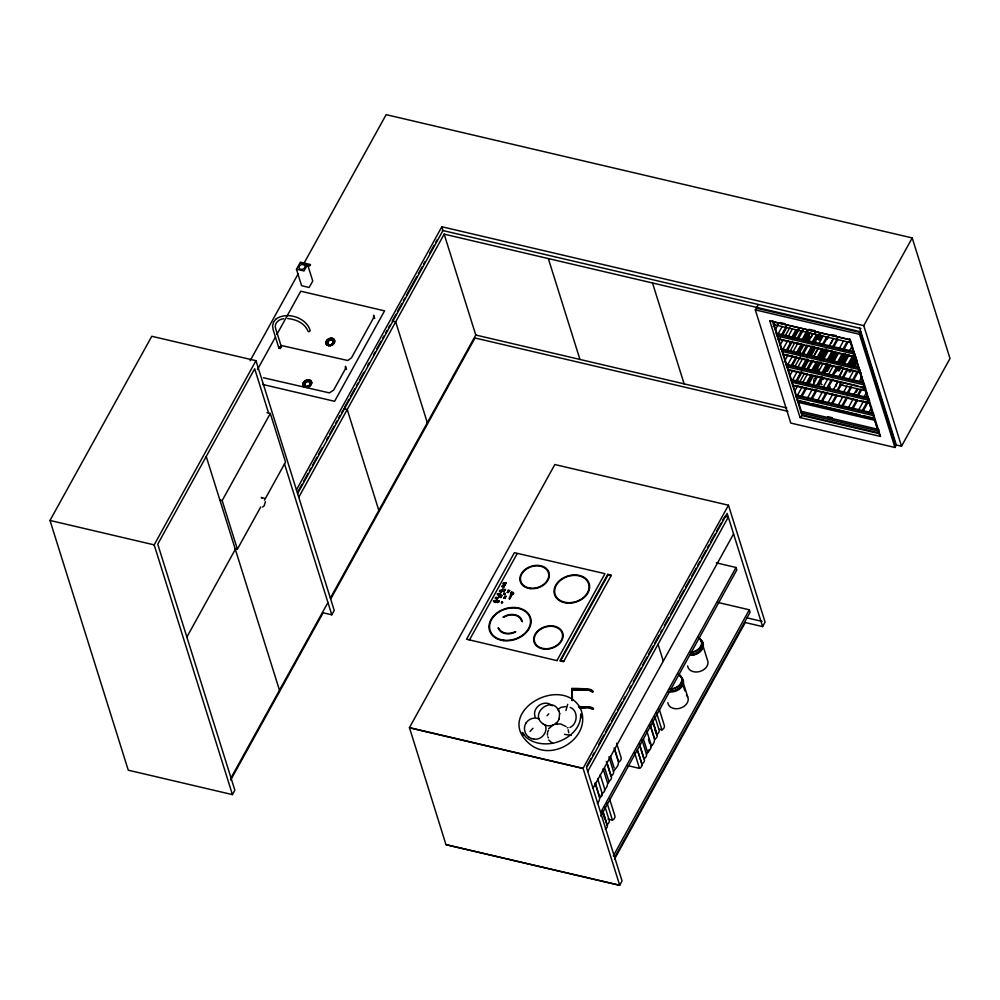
<?xml version="1.0" encoding="UTF-8"?>
<svg xmlns="http://www.w3.org/2000/svg" width="1000" height="1000" viewBox="0 0 1000 1000"><rect width="100%" height="100%" fill="white"/><g stroke="black" fill="none" stroke-linecap="round" stroke-linejoin="round"><path stroke-width="1.5" d="M571.9 693.55L572.163 688.512L572.062 700.462L571.962 697.825M572.362 700.537L572.263 693.838L572.225 694.875M572.325 699.175L572.325 699.987L571.975 699.25M571.888 691.438L571.9 691.663M571.975 695.763L572 699.1L572 697.537M572.013 699.862L572.25 696.888M603.088 768.725L607.663 783.337L607.225 785.812A11.875 8.925 -17.4 0 1 605.825 788.35L604.3 789.987M651.513 745.062L651.075 747.537A11.875 8.925 -17.4 0 1 649.675 750.075L646.45 754.212A5.062 3.8 -17.4 0 1 643.863 758.9L639.325 744.425M310.087 383.938L311.637 382.837M311.637 382.425L311.562 383.638L309.862 384.538M327.8 342.512L326.062 343.062L326.138 342.262L328.013 341.912L326.5 341.3L326.175 342.113M334.65 340.775L334.588 341.987L333.1 342.287L334.65 341.05C334.038 335.175 323.925 339.038 326.238 343.963L327.762 343.113L326.075 343.212M265.425 501.675L264.113 505.925L262.538 507.062M495.012 601.138L494.5 601.613L494.712 600.65M496.488 597.6L495.825 598.375M496.562 598.387L496.637 597.85M502.238 586.775L501.7 586.575M502.625 586.388L503.013 585.325L502.525 586.2M503.288 583.75L503.4 582.913M504.275 582.7L504.862 583.212L504.075 582.675M504.137 591.613L504.663 590.8M504.462 596.725L505.025 597.375M505.65 597.25L506 596.337M507.238 592.4L508.387 591.3M502.663 602.25L501.512 602.712L502.6 602.55L502.025 601.75M567.712 704.312L565.925 710.55M817.475 371.875L818.05 370.075A2.413 0.988 -76.8 0 1 818.925 369.225L819.412 369.462M824.7 373.587L824.85 372.863A2.688 1.1 -76.8 0 1 825.987 370.8L826.612 370.7A2.938 1.2 -76.8 0 1 827.05 371.325M835.9 386.45L836.938 382.525M300.675 263.363L309.5 265.963L310.15 265.287M559.675 713.625L558.95 719.312M273.45 322.362L272.575 325.863L273.1 329.562L278.9 348.062L280.212 348.562L281.413 346.9L275.637 328.5C273.988 324.062 277.95 319.275 283.65 318.775M500.363 595.775L501.887 595.225M501.613 596.3L502.1 595.525L501.262 595.138M508.6 592.3L508.75 591.6M831.112 343.5L833.4 338.575M840.013 375.925L842.3 370.988M808.913 338.2L808.713 338.812A2.562 1.05 -76.8 0 0 808.787 341.488M591.763 691.363L593.062 691.737A3.038 2.25 -1.1 0 0 592.75 691.025L592.562 690.588M311.537 383.387L311.2 384.6L309.488 385.112L311.125 384.75M334.562 341.75C333.675 344.9 329.137 346.875 326.562 344.513M511.188 593.987L513.4 593.538L511.838 592.587M548.587 728.787L553.312 724.812M578.6 706.612A84.537 45.075 -0.9 0 1 590.45 707.25A4.062 2.163 -0.9 0 1 591.525 707.425L593.05 708.213A3.038 1.613 -0.9 0 1 593.362 708.725L592.537 709.212L589.025 707.8A6.438 3.425 -0.9 0 0 585.938 707.788L579.987 707.975M268.65 413.312L254.688 368.775L157.75 544.175L234.862 790.225L232.438 794.613L128.262 770.188L50 520.45L151.788 336.275L255.963 360.7L334.225 610.438L331.8 614.812L323.113 612.788L230.688 780.025M300.012 262.887L296.525 269.2L304.025 270.963L306.812 265.912M250.138 360.75L298.225 273.738M304.237 262.85L386.15 114.65L912.212 237.95L950 358.512L901.525 446.213L896.325 444.988L859.7 328.125M232.438 794.613L154.175 544.875L255.963 360.7M257.5 369.513L275.413 337.113M276.9 334.412L300.775 291.212L384.575 310.85L334.588 401.3L262.762 384.462M308.113 266.238L312.762 281.075L309.113 287.462L301.613 285.7L296.438 269.25M235.188 548.663L237.387 549.175L222.162 500.588L270.312 413.462L267.013 412.7M186.863 637.062L235.325 549.362M237.387 549.175L260.712 506.987M264.475 500.175L285.538 462.062L270.312 413.462M296.438 489.875L441.85 226.762L863.75 325.65L901.525 446.213M297.512 492.388L301.988 484.3M303.488 481.6L307.962 473.5M309.45 470.8L310.938 468.1M312.438 465.4L316.9 457.312M318.4 454.613L322.125 447.863M326.6 439.775L328.088 437.075M329.588 434.375L334.062 426.275M335.55 423.575L337.038 420.875M338.525 418.175L340.025 415.487M341.512 412.788L343 410.087M344.5 407.388L348.975 399.288M350.462 396.587L354.938 388.5M356.425 385.8L357.925 383.1M359.412 380.4L363.888 372.3M367.612 365.562L369.1 362.863M373.575 354.762L375.075 352.062M376.562 349.363L381.037 341.275M382.525 338.575L384.012 335.875M385.513 333.175L387 330.475M388.488 327.775L389.988 325.087M395.962 314.275L392.225 321.037L395.688 321.85L427.312 422.725M397.45 311.562L401.938 303.45M403.438 300.75L404.925 298.038M406.425 295.338L416.887 276.4M418.387 273.688L422.125 266.925M423.612 264.225L425.112 261.512M429.6 253.4L434.087 245.287M435.575 242.587L437.075 239.875M297.6 493.562L443.013 230.45L441.85 226.762M298.75 497.25L444.162 234.15L860.85 331.812M231 777.925L327.938 602.513M330.363 598.125L475.775 335.025L444.162 234.15M330.825 598.837L474.988 337.987L787.938 411.337M495.163 598.237L495.5 597.487M503.525 583.112L504.387 583.475M502.537 585.462L502.05 586.1M496.3 597.5L495.75 598.725M497.675 601.975L497.35 602.55L497.887 602.025M498.25 601.525L497.675 600.7L499.188 601.163M504.275 589.85C507.562 589.038 501.863 590.45 505.175 590.2M498.15 601.712L499.1 600.988L497.962 602.038M500.637 596.825C498.85 596.862 503.25 597.375 499.513 597.275C498.913 596.7 502.225 598.362 500.775 596.962M498.625 602.175C495.838 601.862 497.013 603.15 498.537 601.987M504.312 593.162L505.412 593.562M504.538 594.113L504.888 594.05M501.912 601.775L501.375 602.737L502.275 602.725M505.487 598.038L503.5 598.138L505.337 598.1M508.7 590.9L508.125 590.075L509.637 590.538M504.45 597.812L505.312 598.562L504.825 597.913M508.625 590.875L509.688 590.65L508.413 590.825M510.438 595.825L511.1 594.625L511.962 594.837L511.312 596.025L510.438 595.825L511.3 596.013M512.737 592.888L511.413 594.05L512.288 594.25L511.725 593.95L513.075 592.8L512.212 592.6M510.613 595.862L511.138 595.988M509.338 598.5L509.613 599.087L510.275 597.888M510.163 597.025L510.438 597.6L511.087 596.4L510.225 596.2L510.513 597.112M509.438 599.05L509.4 597.688L510.275 597.9M445.988 844.663L619.688 885.212L583.062 768.337L409.45 727.638L445.988 844.663L619.612 885.35L622.05 880.938L586.575 767.75L727.15 513.425L762.613 626.6L745.25 622.537L614.513 859.087M557.125 660.212L604.95 573.675L514.388 552.675L466.575 639.212L557.275 660.7M755.312 309.875L756.275 308.125L860.45 332.537L895.913 445.725L894.95 447.475L790.775 423.062L755.312 309.875L859.475 334.3L894.95 447.475M756.675 307.4L758.175 304.688M773.225 326.538L774.7 323.85M775.362 329.637L778.325 324.275M777.688 334.625L782.138 326.575M781.263 335.462L786.45 326.075M778.787 340.575L780.263 337.887M782.487 333.862L783.975 331.188M782.4 335.4L786.85 327.35M780.175 345.025L783.15 339.663M785.375 335.637L789.825 327.587M787.913 337.025L792.362 328.975M782.513 350.012L787.7 340.625M791.488 337.863L795.938 329.812M792.625 337.8L797.075 329.738M786.087 350.863L791.275 341.463M793.5 337.438L797.95 329.387M789.538 345.225L791.025 342.55M795.475 334.487L798.438 329.125M787.225 350.788L792.412 341.388M793.9 338.713L799.087 329.312M784.262 361.763L787.975 355.05M790.2 351.025L794.65 342.975M796.875 338.938L801.325 330.887M798.138 339.425L803.325 330.025M792.725 352.413L797.925 343.025M787.325 365.4L792.525 356.012M802.45 338.925L806.9 330.863M802.85 340.188L807.3 332.137M796.312 353.25L801.5 343.862M803.725 339.837L808.175 331.775M797.45 353.188L801.9 345.125M804.125 341.1L808.575 333.05M791.65 364.9L796.1 356.85M797.588 354.162L802.775 344.775M805 340.75L809.45 332.688M791.4 365.988L792.875 363.3M799.55 351.225L803.263 344.513M806.225 339.137L809.938 332.438M792.05 366.175L796.5 358.125M798.725 354.1L803.913 344.7M806.137 340.675L810.588 332.625M808.35 341.812L812.8 333.762M789.825 375.8L792.788 370.438M795.013 366.413L800.212 357.013M801.688 354.325L806.888 344.938M811.338 336.887L812.812 334.2M802.95 354.812L808.15 345.412M797.55 367.8L802.75 358.413M811.938 342.663L816.388 334.6M813.075 342.587L817.525 334.538M792.15 380.788L797.35 371.4M806.538 355.65L811.725 346.25M816.175 338.2L818.4 334.175M807.675 355.575L812.862 346.188M817.312 338.125L819.538 334.1M801.125 368.638L806.325 359.25M808.55 355.225L813 347.163M817.45 339.113L819.675 335.087M802.275 368.575L807.463 359.175M809.688 355.15L814.137 347.1M818.587 339.05L820.812 335.012M795.725 381.637L800.925 372.238M803.15 368.212L807.6 360.163M809.825 356.138L814.275 348.075M818.725 340.025L820.95 336M798.438 377.35L801.413 371.975M806.6 362.587L808.088 359.9M810.312 355.875L814.025 349.162M728.475 505.225L582.987 768.487L409.363 727.788L554.85 464.538L728.475 505.225L765.1 622.1L762.613 626.6M796.875 381.562L802.062 372.163M804.287 368.137L808.737 360.087M810.962 356.062L815.413 348.013M819.862 339.963L822.087 335.925M819.325 342.875L823.025 336.163M586.538 766.525L591.062 758.325M592.575 755.588L594.087 752.862M598.625 744.65L603.913 735.075M605.425 732.35L609.963 724.137M611.462 721.413L616 713.2M617.513 710.475L622.05 702.262M623.562 699.538L625.075 696.787M629.6 688.6L631.125 685.85M633.375 681.762L640.95 668.075M642.45 665.362L646.988 657.138M648.487 654.412L653.037 646.2M654.538 643.475L659.075 635.262M660.588 632.537L662.1 629.788M664.375 625.688L668.9 617.487M670.4 614.775L677.975 601.075M679.475 598.362L684.025 590.138M685.512 587.425L690.062 579.2M691.562 576.487L696.112 568.263M697.613 565.55L699.887 561.425M701.388 558.713L705.938 550.475M707.425 547.775L708.962 545.013M710.45 542.3L715 534.075M716.5 531.362L721.05 523.138M722.537 520.425L724.075 517.663M813.175 357.2L818.363 347.812M794.65 391.188L797.613 385.825M799.1 383.137L804.287 373.75M806.513 369.712L811.7 360.325M813.925 356.3L818.375 348.25M808.512 368.85L812.962 360.8M822.15 345.05L826.6 337M823.3 344.988L827.75 336.925M587.725 771.475L728.3 517.112L724.812 516.325M803.112 381.85L807.562 373.8M816.75 358.05L821.95 348.65M827.138 339.25L828.625 336.575M817.9 357.975L822.35 349.925M797.712 394.837L802.163 386.788M811.35 371.037L816.55 361.637M818.775 357.612L823.225 349.562M812.5 370.962L817.688 361.575M819.175 358.888L824.362 349.487M805.95 384.025L811.15 374.637M812.625 371.95L817.825 362.55M820.05 358.525L825.238 349.137M807.087 383.963L811.538 375.9M813.775 371.875L818.962 362.488M821.188 358.462L826.375 349.062M800.55 397.025L805.75 387.625M807.225 384.938L812.425 375.55M814.65 371.525L819.837 362.125M822.062 358.1L826.513 350.05M828.8 346.613L833.25 338.562M801.688 396.95L806.137 388.9M808.363 384.875L813.562 375.475M815.788 371.45L820.975 362.05M822.463 359.375L827.65 349.975M823.4 359.6L828.587 350.213M818 372.587L823.188 363.2M832.375 347.45L837.575 338.05M833.512 347.375L837.962 339.325M812.6 385.588L817.788 376.188M826.975 360.438L832.175 351.05M828.112 360.375L832.562 352.312M807.2 398.575L812.387 389.188M821.575 373.438L826.762 364.038M828.988 360.012L833.45 351.962M593.013 788.263L733.575 533.925M822.712 373.363L827.913 363.963M830.138 359.938L834.587 351.887M816.175 386.425L821.363 377.025M825.075 370.312L828.037 364.95M830.263 360.925L834.725 352.875M817.312 386.35L822.513 376.962M826.213 370.25L829.188 364.875M831.413 360.85L835.863 352.8M810.775 399.412L815.962 390.025M818.188 386L819.675 383.312M826.35 371.238L830.062 364.525M831.538 361.838L836.737 352.438M772.975 320.875L802.463 414.975L800.062 417.575L769.775 320.925L850.188 339.775L880.475 436.425L800.062 417.575M839.025 349.012L843.475 340.95M811.912 399.35L817.113 389.95M827.487 371.163L830.462 365.788M832.688 361.763L837.138 353.713M833.625 362L838.075 353.95M828.225 374.988L833.413 365.6M842.6 349.85L847.05 341.788M843.737 349.775L848.188 341.725M822.825 387.975L828.012 378.587M837.2 362.837L841.65 354.787M838.337 362.762L842.788 354.712M817.425 400.975L822.613 391.575M831.8 375.825L836.988 366.438M839.212 362.413L843.662 354.35M832.938 375.763L838.138 366.362M839.613 363.675L844.812 354.288M599.837 797.613L602.362 793.612A4.737 3.562 -17.4 0 1 599.837 797.613L595.237 782.913M826.4 388.825L831.587 379.425M835.3 372.713L838.263 367.35M840.487 363.325L845.688 353.925M827.537 388.75L832.725 379.35M837.925 369.963L839.412 367.275M841.637 363.25L846.087 355.2M821 401.812L826.188 392.413M838.062 370.938L840.288 366.912M842.513 362.887L846.963 354.837M849.25 351.4L852.212 346.037M863.75 325.65L912.212 237.95M822.138 401.737L827.325 392.35M828.812 389.663L830.3 386.975M839.2 370.875L841.425 366.85M842.913 364.162L847.362 356.112M859.475 334.3L860.45 332.537M843.85 364.4L849.038 355M838.45 377.388L843.637 367.987M833.787 389.038L837.5 382.325M848.162 363.888L852.613 355.838M600.775 812.25L736.038 567.487L716.3 562.85M848.562 365.163L853.012 357.113M827.638 403.363L832.837 393.975M842.763 376.887L847.212 368.825M848.7 366.15L853.15 358.088M600.788 816.075L736.812 569.938L736.038 567.487M843.162 378.15L847.613 370.1M849.837 366.075L854.287 358.025M837.362 389.875L840.325 384.5M850.713 365.712L855.163 357.663M837.763 391.15L841.475 384.438M851.85 365.65L855.562 358.938M831.225 404.212L836.413 394.812M849.025 372L850.5 369.312M852.725 365.288L856.438 358.575M832.362 404.137L836.812 396.087M850.163 371.925L851.65 369.237M853.125 366.562L856.838 359.85M854.062 366.788L857.038 361.425M848.662 379.787L853.863 370.387M843.263 392.775L846.975 386.062M837.862 405.763L843.062 396.375M852.25 380.625L857.438 371.225M648.812 749.938L647.575 752.175L643.538 739.3M853.388 380.55L858.575 371.15M846.85 393.612L850.55 386.9M847.987 393.537L851.688 386.825M841.45 406.6L846.637 397.212M842.588 406.538L847.775 397.137M859.638 380.838L861.862 376.812M853.487 395.175L857.2 388.462M856.112 392.413L857.6 389.725M848.088 408.162L853.275 398.762M857.062 396.012L860.775 389.3M858.213 395.938L861.912 389.225M851.663 409L856.862 399.6M852.812 408.925L857.262 400.875M863.713 397.562L866.675 392.2M858.312 410.562L863.5 401.163M613.275 855.938L749.3 609.8L717.4 602.325M614.8 857.025L750.075 612.263L749.3 609.8M861.888 411.4L867.087 402M863.025 411.325L868.225 401.925M868.538 412.95L871.5 407.587M849.725 338.862L878.9 433.562L880.475 436.425M558.925 711.1C552.212 694.963 528.35 713.95 543.225 723.975M559 719.225C556.987 724.388 550.688 727.212 545.513 725.175M592.238 692.05L593.038 691.6M526.2 722.8C522.975 727.337 524.375 734.087 528.888 737.212M493.35 600.938L494.263 601.613M332.5 343.462L334.55 342.137L332.887 342.9L334.137 343.1L333.6 343.85L331.975 343.963L332.762 344.637L333.488 343.988M305.375 383L303.562 382.812L304.1 382.05L305.9 382.5L304.95 381.275L304.225 381.925M311.15 384.375L307.45 387.075L304.275 386.75M273.562 322.075L275.65 319.387M328.312 345.688L329.787 344.712L328.462 345.725M597.4 803.475L597.863 802.887A11.875 8.925 -17.4 0 0 599.275 800.35L599.7 797.875L595.15 783.337M526.15 722.85C528.825 718.7 534.538 716.888 539.087 718.825M593.3 708.812L589.025 707.537A6.438 3.425 -0.9 0 0 585.938 707.525L579.987 707.712M557.562 709.788L560.925 707.362L565.612 706.612M279.438 346.7L278.9 348.062M547.062 715.662L548.787 713.838M650.675 746.575L652.763 744.488A11.875 8.925 -17.4 0 0 654.163 741.95L654.6 739.463L650.013 724.8M327.525 345.387L329.137 344.625M504.475 583.825L503.188 583.812M641.513 765.812L642.113 764.725L637.712 751.237M334.487 340.3L333.137 341.7M311.012 381.188L311.413 381.825L309.975 382.8L310.912 381.075L310.3 380.6L309.65 382.337M311.462 381.95L310.125 383.35L311.637 382.688C310.887 376.312 299.762 381.5 303.675 386.375L306.112 386.275M530 731.488L533 728.263M275.825 319.163C286.95 311.038 306.875 317.75 310.212 330.8C309.762 331.45 308.637 332 308.012 331.3C304.9 323.225 296.1 319.3 287.663 318.562M494.15 601.125L494.137 601.638M303.675 386.375L305.113 385.662L303.275 385.737M504.55 589.35L505.55 589.525L505.262 590.163M501.512 596.35L500.7 596.35M493.988 600.562L494.862 600.638M504.862 596.163L506.062 596.312M494.55 601.675L493.825 601.7M569.987 727.45C577.75 724.075 578.538 710.6 570.2 707.412M822.138 384.513L821.513 384.613A2.938 1.2 -76.8 0 1 820.938 382.812L821.15 381.388A2.688 1.1 -76.8 0 1 822.3 379.312L822.925 379.212A2.938 1.2 -76.8 0 1 823.175 379.45M842.763 384.7L840.3 384.338L839.475 381.712M504.15 591.65L503.288 591.65M508.225 592.55L507.2 592.438M591.3 691.162L588.713 690.075A6.438 4.763 -1.1 0 0 585.625 690.037L572.175 689.825L585.625 689.825A6.438 4.763 -1.1 0 1 588.713 689.862L591.775 691.575M606.325 761.488L610.9 776.1A5.062 3.8 -17.4 0 0 613.488 771.4L616.712 767.275A11.875 8.925 -17.4 0 0 618.112 764.737L618.55 762.25L614.062 747.938M607.663 783.337L609.15 781.925L604.675 768.15M326.287 344.087L328.125 344.012M495.737 598.263L496.362 597.413M555.363 724.112L560.562 723.925L566.087 726.575M511.975 593.05L512.737 592.9M571.862 689.912L571.85 688.525L574.288 688.487A84.537 62.562 -1.1 0 1 590.138 689.463A4.062 3 -1.1 0 1 591.213 689.725L591.838 690.225M572.175 688.725L574.288 688.7A84.537 62.562 -1.1 0 1 590.138 689.675A4.062 3 -1.1 0 1 591.213 689.938L591.538 690.062M571.875 691.137L572.2 691.712M571.987 696.8L571.912 695.6L572.25 696.4M572.312 696.938L571.962 698.5L571.938 696.9M496.025 597.45L495.588 598.3M564.538 734.375L571.375 735.362M332.262 338.537L331.362 338.438L331.112 340.087L332.413 338.575L333.188 338.875L331.763 340.188M280.438 346.35L281.413 346.9M305.45 387.362L306.762 386.362L305.287 387.337L304.513 387.038L305.675 386.112L304.387 386.962L303.538 386.163M832.95 352.675L830.888 350.8M841 384.975L865.275 390.6M533.962 739.163C541.538 740.275 548.462 731.862 545.075 724.675M528.8 737.163L531.562 738.612M531.475 738.587L534.062 739.188M442.312 230.413L860.95 328.525M780.5 322.638L785.013 323.7M809.1 329.338L815.113 330.75M831.675 334.637L836.188 335.688M769.775 320.925L850.188 339.775M773.337 324.487L851.438 342.8M776.325 333.325L853.675 351.45M776.325 334.15L852.913 352.1M777.025 335.962L855.113 354.263M779.237 338.95L804.75 344.938M807.763 345.637L825.775 349.862M828.775 350.562L855.8 356.9M778.012 339.137L856.1 357.45M781.137 348.713L858.487 366.838M781.15 349.538L859.237 367.837M781.838 351.35L859.925 369.65M784.05 354.338L808.075 359.975M811.075 360.675L860.625 372.287M782.837 354.525L860.925 372.837M785.962 364.1L863.312 382.225M785.975 364.925L864.062 383.225M786.663 366.737L864.75 385.037M788.875 369.725L806.888 373.95M809.9 374.65L857.938 385.913M860.95 386.625L865.45 387.675M787.663 369.913L865.75 388.225M300.387 262.162L310.538 264.55M790.788 379.487L868.138 397.612M790.788 380.312L868.875 398.612M791.488 382.125L869.575 400.425M795.2 385.462L856.762 399.9M859.762 400.6L868.775 402.713M792.487 385.3L869.062 403.25M795.612 394.875L872.962 413M795.612 395.7L873.7 414M796.312 397.512L874.4 415.812M798.525 400.5L809.025 402.962M812.038 403.675L860.075 414.938M863.088 415.637L873.587 418.1M797.3 400.688L873.888 418.638M797.65 402.212L875.212 420.387M827.725 416.662L832.275 417.725M475.775 335.025L786.787 407.925M800.375 411.1L878.875 429.5M801.125 412.9L879.212 431.2M802.463 414.975L879.225 432.975M281.262 345.475L347.788 360.513L351.5 357.8L373.438 318.1L373.713 315.25L374.712 318.425M263.425 377.738L329.375 392.887L333.663 390.075L345.238 369.137L345.513 366.275L346.512 369.45M343.75 408.738L347.225 409.55L378.837 510.425M611.1 575.675L608.038 574.963L560.763 660.5L563.825 661.225M264.25 498.15L261.225 497.438L262.05 498.15M746.988 617.85L762.075 621.4M219.963 500.075L222.162 500.588M510.938 593.175L511.188 593.987M50 520.45L154.175 544.875M658.962 729.212L661.912 729.9A4.737 3.562 -17.4 0 0 664.338 725.512L659.262 709.338M627.675 765.612L639.487 768.388A4.737 3.562 -17.4 0 0 641.912 764L637.413 749.65M608 819.1L612.438 820.138A4.737 3.562 -17.4 0 0 614.862 815.763L609.5 798.65M509.175 591.038L508.325 590.8M498.725 601.663L497.362 601.5M498.438 602.175L497.175 601.825L497.875 601.425M545.588 725.212L543.138 723.925M552.55 743.4L548.713 740.025M503.2 591.587L502.987 591.3M552.225 705.812C544.812 698.713 531.675 707.15 535.125 716.888M326.788 344.825L328.562 344.387L326.7 344.725L326.075 343.738M810.3 336.838L810.512 337.038A2.562 1.05 -76.8 0 1 810.675 337.388M855.55 358.05L854.325 356.3M864.438 390.475L862.913 387.2M580.125 707.663C560.087 673.962 494.588 712.913 528.612 743.037C551.225 764.25 593.525 736.95 580.163 707.775M523.888 735.225C520.6 730.212 522.837 732.5 525.6 736.8C532.737 743.375 543.438 745 553.062 743.162C566.838 740.375 581.525 729.35 580.662 713.975C580.913 715.263 581.038 716.587 581.013 717.9M557.413 724.475L556.362 722.725M849.412 339.45L878.9 433.562L802.138 415.562L772.65 321.463M814.35 330.5L815.575 334.387M652.513 282.975L684.125 383.862M703.3 646.825L707.412 659.95A10.425 7.837 -17.4 0 1 700.037 671.438A10.425 7.837 -17.4 0 1 687.638 665.95M683.512 683.562L687.625 696.688M683.487 686.562L684.825 690.8M548.337 258.562L579.95 359.438M658.025 644.275L663.288 661.087M656.388 712.25L661.912 729.9M654.987 716.912L659.075 729.95A5.062 3.8 -17.4 0 1 656.475 734.638M652.55 720.113L657.163 734.825A4.737 3.562 -17.4 0 1 654.737 739.212L650.588 725.975M652.487 720.837L656.963 735.138M652.4 721.6L653.763 725.95M654.663 728.85L656.025 733.188M646.875 731.25L651.462 745.913M648.425 739.425L649.775 743.713M641.963 739.912L646.45 754.212M639.412 743.675L644.338 759.412A5.062 3.8 -17.4 0 1 641.75 764.1M634.538 752.6L639.487 768.388M616.613 743.263L621.112 757.613A4.737 3.562 -17.4 0 1 618.688 762L614.637 749.075M610.5 756.237L614.163 767.913M608.925 756.825L613.488 771.4M606.812 762.025L611.388 776.6A5.062 3.8 -17.4 0 1 608.787 781.3M600.237 774.775L604.85 789.475M607.075 803.037L612.438 820.138M597.663 778.538L602.15 793.462A5.062 3.8 -17.4 0 0 604.738 788.763M605.112 807.163L609.2 820.188A5.062 3.8 -17.4 0 1 606.6 824.887M602.675 810.362L607.288 825.075A4.737 3.562 -17.4 0 1 605.312 829.2M602.612 811.087L607.087 825.387M602.525 811.85L604.788 819.087M517.212 553.575L469.387 640.1M284.475 463.8L331.8 614.812M206.225 456.475L279.475 690.212M558.888 711L559.688 713.675M568.162 729.837L568.775 732.775M859.163 393.925L859.225 395.725M571.85 688.525L571.975 695.362M593.362 708.725L593.375 708.988A3.038 1.613 -0.9 0 0 593.05 708.475L591.525 707.688A4.062 2.163 -0.9 0 0 590.45 707.513A84.537 45.075 -0.9 0 0 578.6 706.875M571.938 693.787L571.875 691.213M572.238 695.938L571.987 697.163M572.3 696.612L572.312 697.537M572.212 694.525L572.238 695.562M571.9 694.538L571.925 695.562M572.2 692.638L572.225 694.2M571.9 693.425L571.912 694.875M571.875 691.925L571.9 692.913M568.038 727.638A3.812 1.487 2.2 0 1 567.288 727.862M548.45 737.812A3.812 1.412 -89 0 1 547.837 736.838M547.487 735.15A3.812 1.412 -89 0 1 547.5 733.175M547.65 732.25A3.812 1.412 -89 0 1 548.538 730.45M698.075 637.425A10.213 7.675 -17.4 0 1 700.725 646.388A10.213 7.675 -17.4 0 1 689.925 652.188M698.25 637.413A10.425 7.837 -17.4 0 1 700.962 646.562A10.425 7.837 -17.4 0 1 689.925 652.487M700.688 640.738A10.425 7.837 -17.4 0 1 700.95 649.587A10.425 7.837 -17.4 0 1 690.562 654.513M699.4 638.9A11.238 8.438 -17.4 0 1 702.312 648.75A11.238 8.438 -17.4 0 1 690.425 655.138M699.425 639.125A11.175 8.4 -17.4 0 1 702.325 648.938A11.175 8.4 -17.4 0 1 690.487 655.288M701.775 642.5A10.25 7.7 -17.4 0 1 690.588 654.375M678.288 674.163A10.213 7.675 -17.4 0 1 680.938 683.125A10.213 7.675 -17.4 0 1 670.125 688.938M678.462 674.163A10.425 7.837 -17.4 0 1 681.162 683.3A10.425 7.837 -17.4 0 1 670.138 689.237M682.138 679.175A10.425 7.837 -17.4 0 1 670.763 691.25M679.638 675.875A11.175 8.4 -17.4 0 1 681.838 686.75A11.175 8.4 -17.4 0 1 667.975 691.712M686.388 695A10.425 7.837 -17.4 0 1 681.525 707.725A10.425 7.837 -17.4 0 1 667.837 702.688M682.55 681.162A10.25 7.7 -17.4 0 1 670.8 691.125M817.975 338.5A2.938 1.2 -76.8 0 0 817.725 338.275L817.1 338.375A2.688 1.1 -76.8 0 0 815.95 340.45L815.738 341.863A2.938 1.2 -76.8 0 0 815.863 343.038M808.913 338.188A2.562 1.05 -76.8 0 1 810.362 336.763M820.163 383.625A2.263 0.925 -76.8 0 1 819.975 383.45M828.688 386.287A2.938 1.2 -76.8 0 1 828.438 386.062M815.888 378.35A2.662 1.087 -76.8 0 0 815.225 377.762L814.338 378.587A2.375 0.963 -76.8 0 0 813.763 380.35L813.825 382A2.662 1.087 -76.8 0 0 814.5 382.587M302.162 264.613A3.1 2.325 -17.4 0 1 304.788 267.638A3.1 2.325 -17.4 0 1 299.788 268.888A3.1 2.325 -17.4 0 1 300.988 264.9M307.462 386.3L307.45 387.337L306.512 387.463L307.462 386.3M307.65 386.262L307.625 387.3L308.562 386.975L307.65 386.262M330.487 344.65L330.475 345.688L329.525 345.812L330.487 344.65M330.662 344.613L330.65 345.65L331.587 345.325L330.662 344.613M303.125 383.913L303.05 384.712L304.738 384.613L303.125 383.913M308.175 380.1L307.387 381.812L307.238 380.213L308.175 380.1M308.35 380.087L308.587 381.8L309.237 380.188L308.35 380.087M331.2 338.45L330.412 340.163L330.25 338.562L331.2 338.45M303.488 382.95L303.163 383.762L304.812 384.012L303.488 382.95M309.4 380.225L309.188 382L310.175 380.525L309.4 380.225M497.325 593.925L498.75 594.25L497.325 593.925M498.263 593.55L497.6 594.738L498.263 593.55M500.087 590.275L499.425 591.487L500.225 590.312M496.575 600.075L495.262 602.438L496.575 600.075M498.088 597.337L496.737 599.788L498.2 597.362M502.562 589.25L498.837 595.975L502.562 589.25M504.75 585.275L503.387 587.737L504.75 585.275M506.2 582.65L504.9 585L506.312 582.675M503.738 594.212L504.913 594.475L503.738 594.212M511.55 592.075L510.4 594.175L510.887 593.688A1.4 1.05 -17.4 0 0 512.612 594.4A1.4 1.05 -17.4 0 0 513.5 592.8A1.4 1.05 -17.4 0 0 511.463 592.638L511.55 592.075M607.725 574.325L559.9 660.863L563.55 661.712L611.375 575.188L607.725 574.325M333.325 338.95L332.675 340.688L333.938 339.425L333.325 338.95M327.125 340.4L326.587 341.163L328.088 341.775L327.125 340.4M334.025 339.538L332.987 341.15L334.438 340.175L334.025 339.538M327.962 339.625L327.238 340.275L328.512 341.213L327.962 339.625M309.363 385.238L309.738 386.287L310.462 385.637L309.363 385.238M504.637 616.737L503 617.2A12.5 9.387 -17.4 0 1 522.25 621.712L521.438 620.675A11.912 8.95 -17.4 0 0 504.637 616.737M328.975 339.012L328.113 339.513L329.062 340.75L328.975 339.012M331.825 344.062L331.75 345.25L332.612 344.75L331.825 344.062M305.95 380.662L305.1 381.163L306.05 382.388L305.95 380.662M308.812 385.712L308.738 386.9L309.587 386.388L308.812 385.712M515.013 631.725L514.05 632.188A11.912 8.95 -17.4 0 1 499.075 628.675L498.075 627.762A12.5 9.387 -17.4 0 0 515.712 631.888L515.013 631.725M330.075 338.612L329.137 338.925L329.712 340.387L330.075 338.612M307.062 380.25L306.125 380.575L306.7 382.038L307.062 380.25M304.837 385.175L303.225 385.6L303.05 384.862L304.837 385.175M566.5 603.013A18.162 13.65 -17.4 0 0 589.225 583.763A18.162 13.65 -17.4 0 0 559.788 580.337A18.162 13.65 -17.4 0 0 566.5 603.013M530.363 588.162A14.45 10.862 -17.4 0 0 548.45 572.85A14.45 10.862 -17.4 0 0 525.037 570.125A14.45 10.862 -17.4 0 0 530.363 588.162M566.663 602.562A17.575 13.213 -17.4 0 0 588.663 583.938A17.575 13.213 -17.4 0 0 560.188 580.625A17.575 13.213 -17.4 0 0 566.663 602.562M543.962 649.075A15.037 11.3 -17.4 0 0 562.775 633.15A15.037 11.3 -17.4 0 0 538.413 630.312A15.037 11.3 -17.4 0 0 543.962 649.075M544.125 648.625A14.45 10.862 -17.4 0 0 562.212 633.312A14.45 10.862 -17.4 0 0 538.8 630.588A14.45 10.862 -17.4 0 0 544.125 648.625M530.188 588.612A15.037 11.3 -17.4 0 0 549.012 572.675A15.037 11.3 -17.4 0 0 524.65 569.837A15.037 11.3 -17.4 0 0 530.188 588.612M503.725 640.65A21.488 16.137 -17.4 0 0 530.6 617.888A21.488 16.137 -17.4 0 0 495.8 613.837A21.488 16.137 -17.4 0 0 503.725 640.65M503.9 640.2A20.9 15.7 -17.4 0 0 530.037 618.062A20.9 15.7 -17.4 0 0 496.188 614.125A20.9 15.7 -17.4 0 0 503.9 640.2"/></g></svg>
